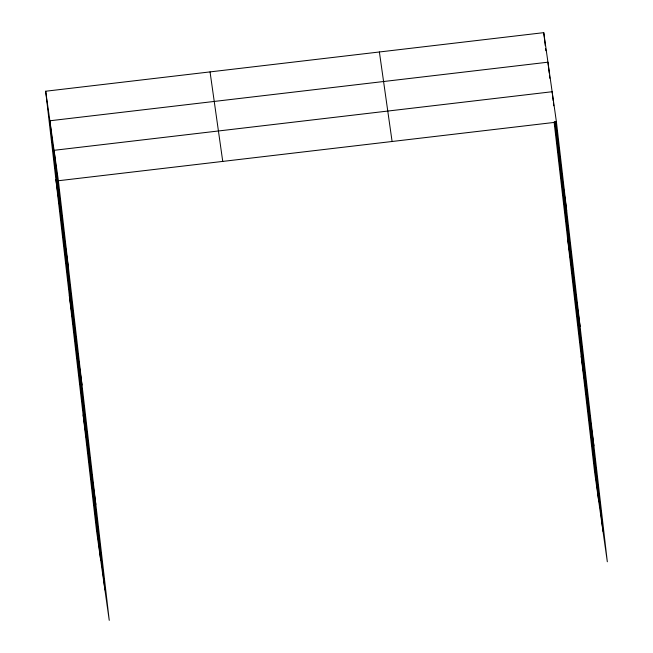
<?xml version="1.0" encoding="UTF-8"?>
<svg xmlns="http://www.w3.org/2000/svg" width="653" height="653" viewBox="0 0 653 653"><rect width="100%" height="100%" fill="white"/><g stroke="black" fill="none" stroke-linecap="round" stroke-linejoin="round"><path stroke-width="0.98" d="M45.677 91.232L58.386 180.742L109.247 620.35L96.546 530.84L45.677 91.232L543.753 32.65L556.454 122.16L607.323 561.768L594.614 472.258L554.095 122.013L566.682 210.519M58.386 180.742L556.454 122.16M567.384 236.917L580.093 326.427M581.203 356.342L593.912 445.852M379.385 51.979L392.094 141.489M210.046 71.903L222.746 161.413M55.905 179.591L68.606 269.101M69.316 295.499L82.017 385.009M83.135 414.924L95.836 504.434M553.181 100.766L552.136 91.73L54.068 150.312L104.929 589.92M553.418 102.774L553.76 105.786M555.621 121.85L603.005 531.338M549.222 73.234L547.94 62.19L49.873 120.772L100.733 560.38M549.451 75.242L549.802 78.254M554.797 121.425L598.809 501.798M543.753 32.65L545.263 45.702M545.614 48.714L545.843 50.722"/></g></svg>
